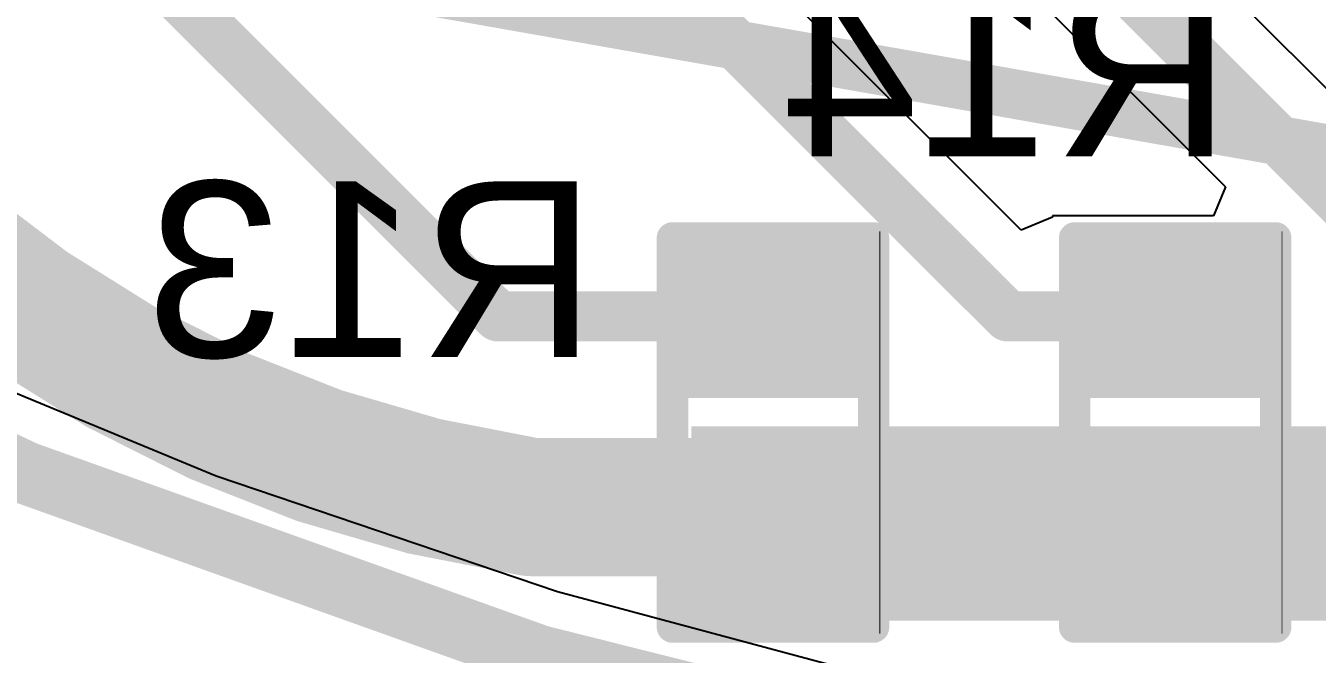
# Model space of a CAD drawing. Header units: inches. Extents: x -8 to 384, y -12 to 64.
# Drawn here: x 6.43 to 11.65, y -8.16 to -5.62 of the extents above; entities that cross this region are included whole.
import ezdxf

# ---------------------------------------------------------------- set-up
doc = ezdxf.new("R2010")
doc.units = ezdxf.units.IN
for name, color, linetype in [('Board_outline', 216, 'Continuous'), ('Bottom Layer', 5, 'Continuous'), ('Bottom Overlay', 54, 'Continuous'), ('Bottom Paste', 16, 'Continuous'), ('Bottom Solder', 6, 'Continuous'), ('Top Layer', 1, 'Continuous'), ('Top Overlay', 2, 'Continuous')]:
    doc.layers.add(name, color=color, linetype=linetype)
doc.styles.add('Arial', font='', dxfattribs={"height": 0.2})
doc.styles.get('Arial').set_extended_font_data('Arial')

# ---------------------------------------------------------------- blocks, each defined once
blk = doc.blocks.new('HDR1X8_10')
at = {"layer": 'Top Overlay'}
blk.add_lwpolyline([(-1.27, -1.27, 0.1999996, 0.1999996, 0), (19.05, -1.27000254, 0.1999996, 0.1999996, 0)], format="xyseb", dxfattribs=at)
blk = doc.blocks.new('R__0402_B_14')
at = {"layer": 'Bottom Layer'}
for points in [[(-0.2413, 0.3175), (-0.2412999999999999, -0.3175), (-0.6985, -0.3175), (-0.6985, 0.3175)], [(0.6985, 0.3175), (0.6985, -0.3175), (0.2413, -0.3175), (0.2412999999999999, 0.3175)]]:
    blk.add_hatch(color=5, dxfattribs=at).paths.add_polyline_path(points)
at = {"layer": 'Bottom Paste'}
for points in [[(-0.2413, 0.3175), (-0.2412999999999999, -0.3175), (-0.6985, -0.3175), (-0.6985, 0.3175)], [(0.6985, 0.3175), (0.6985, -0.3175), (0.2413, -0.3175), (0.2412999999999999, 0.3175)]]:
    blk.add_hatch(color=16, dxfattribs=at).paths.add_polyline_path(points)
at = {"layer": 'Bottom Solder'}
for points in [[(-0.1397, 0.4191), (-0.1397, -0.4191), (-0.8000999999999999, -0.4191), (-0.8000999999999999, 0.4191)], [(0.8000999999999999, 0.4191), (0.8000999999999999, -0.4191), (0.1397, -0.4191), (0.1397, 0.4191)]]:
    blk.add_hatch(color=6, dxfattribs=at).paths.add_polyline_path(points)
at = {"layer": 'Bottom Overlay'}
for points in [[(-0.7874, -0.4064, 0.127, 0.127, 0), (-0.7874, 0.4064, 0.127, 0.127, 0)], [(0.7874, 0.4064, 0.127, 0.127, 0), (-0.7874, 0.4064, 0.127, 0.127, 0)], [(0.7874, -0.4064, 0.127, 0.127, 0), (0.7874, 0.4064, 0.127, 0.127, 0)], [(0.8128, 0.4318, 0.0032258, 0.0032258, 0), (-0.8128, 0.4318, 0.0032258, 0.0032258, 0)], [(0.7874, -0.4064, 0.127, 0.127, 0), (-0.7874, -0.4064, 0.127, 0.127, 0)]]:
    blk.add_lwpolyline(points, format="xyseb", dxfattribs=at)
for points in [[(-0.8191499999999999, 0.4064, 0.0635, 0.0635, 1), (-0.7556499999999999, 0.4064, 0.0635, 0.0635, 1)], [(-0.8191499999999999, 0.4064, 0.0635, 0.0635, 1), (-0.7556499999999999, 0.4064, 0.0635, 0.0635, 1)], [(0.7556499999999999, 0.4064, 0.0635, 0.0635, 1), (0.8191499999999999, 0.4064, 0.0635, 0.0635, 1)], [(0.7556499999999999, 0.4064, 0.0635, 0.0635, 1), (0.8191499999999999, 0.4064, 0.0635, 0.0635, 1)], [(-0.81360518, 0.4318, 0.0016129, 0.0016129, 1), (-0.8119948199999999, 0.4318, 0.0016129, 0.0016129, 1)], [(0.8119948199999999, 0.4318, 0.0016129, 0.0016129, 1), (0.81360518, 0.4318, 0.0016129, 0.0016129, 1)], [(-0.8191499999999999, -0.4064, 0.0635, 0.0635, 1), (-0.7556499999999999, -0.4064, 0.0635, 0.0635, 1)], [(-0.8191499999999999, -0.4064, 0.0635, 0.0635, 1), (-0.7556499999999999, -0.4064, 0.0635, 0.0635, 1)], [(0.7556499999999999, -0.4064, 0.0635, 0.0635, 1), (0.8191499999999999, -0.4064, 0.0635, 0.0635, 1)], [(0.7556499999999999, -0.4064, 0.0635, 0.0635, 1), (0.8191499999999999, -0.4064, 0.0635, 0.0635, 1)]]:
    blk.add_lwpolyline(points, format="xyseb", close=True, dxfattribs=at)
blk = doc.blocks.new('R__0402_B_15')
at = {"layer": 'Bottom Layer'}
for points in [[(-0.2413, 0.3175), (-0.2412999999999999, -0.3175), (-0.6985, -0.3175), (-0.6985, 0.3175)], [(0.6985, 0.3175), (0.6985, -0.3175), (0.2413, -0.3175), (0.2412999999999999, 0.3175)]]:
    blk.add_hatch(color=5, dxfattribs=at).paths.add_polyline_path(points)
at = {"layer": 'Bottom Paste'}
for points in [[(-0.2413, 0.3175), (-0.2412999999999999, -0.3175), (-0.6985, -0.3175), (-0.6985, 0.3175)], [(0.6985, 0.3175), (0.6985, -0.3175), (0.2413, -0.3175), (0.2412999999999999, 0.3175)]]:
    blk.add_hatch(color=16, dxfattribs=at).paths.add_polyline_path(points)
at = {"layer": 'Bottom Solder'}
for points in [[(-0.1397, 0.4191), (-0.1397, -0.4191), (-0.8000999999999999, -0.4191), (-0.8000999999999999, 0.4191)], [(0.8000999999999999, 0.4191), (0.8000999999999999, -0.4191), (0.1397, -0.4191), (0.1397, 0.4191)]]:
    blk.add_hatch(color=6, dxfattribs=at).paths.add_polyline_path(points)
at = {"layer": 'Bottom Overlay'}
for points in [[(-0.7874, -0.4064, 0.127, 0.127, 0), (-0.7874, 0.4064, 0.127, 0.127, 0)], [(0.7874, 0.4064, 0.127, 0.127, 0), (-0.7874, 0.4064, 0.127, 0.127, 0)], [(0.7874, -0.4064, 0.127, 0.127, 0), (0.7874, 0.4064, 0.127, 0.127, 0)], [(0.8128, 0.4318, 0.0032258, 0.0032258, 0), (-0.8128, 0.4318, 0.0032258, 0.0032258, 0)], [(0.7874, -0.4064, 0.127, 0.127, 0), (-0.7874, -0.4064, 0.127, 0.127, 0)]]:
    blk.add_lwpolyline(points, format="xyseb", dxfattribs=at)
for points in [[(-0.8191499999999999, 0.4064, 0.0635, 0.0635, 1), (-0.7556499999999999, 0.4064, 0.0635, 0.0635, 1)], [(-0.8191499999999999, 0.4064, 0.0635, 0.0635, 1), (-0.7556499999999999, 0.4064, 0.0635, 0.0635, 1)], [(0.7556499999999999, 0.4064, 0.0635, 0.0635, 1), (0.8191499999999999, 0.4064, 0.0635, 0.0635, 1)], [(0.7556499999999999, 0.4064, 0.0635, 0.0635, 1), (0.8191499999999999, 0.4064, 0.0635, 0.0635, 1)], [(-0.81360518, 0.4318, 0.0016129, 0.0016129, 1), (-0.8119948199999999, 0.4318, 0.0016129, 0.0016129, 1)], [(0.8119948199999999, 0.4318, 0.0016129, 0.0016129, 1), (0.81360518, 0.4318, 0.0016129, 0.0016129, 1)], [(-0.8191499999999999, -0.4064, 0.0635, 0.0635, 1), (-0.7556499999999999, -0.4064, 0.0635, 0.0635, 1)], [(-0.8191499999999999, -0.4064, 0.0635, 0.0635, 1), (-0.7556499999999999, -0.4064, 0.0635, 0.0635, 1)], [(0.7556499999999999, -0.4064, 0.0635, 0.0635, 1), (0.8191499999999999, -0.4064, 0.0635, 0.0635, 1)], [(0.7556499999999999, -0.4064, 0.0635, 0.0635, 1), (0.8191499999999999, -0.4064, 0.0635, 0.0635, 1)]]:
    blk.add_lwpolyline(points, format="xyseb", close=True, dxfattribs=at)

msp = doc.modelspace()

# ---------------------------------------------------------------- hatches: boundary and pattern name
at = {"layer": 'Bottom Layer'}
msp.add_hatch(color=5, dxfattribs=at).paths.add_polyline_path([(9.118599999999999, -8.026399999999999), (14.6812, -8.026399999999999), (14.6812, -7.238999999999999), (9.118599999999999, -7.238999999999999)])

# ---------------------------------------------------------------- linework, layer by layer
at = {"layer": 'Board_outline'}
msp.add_lwpolyline([(37.53680072, 13.3604, 0.254, 0.254, 1), (-7.46320072, 13.3604, 0.254, 0.254, 1)], format="xyseb", close=True, dxfattribs=at)
at = {"layer": 'Bottom Layer'}
for p, q in [((10.4521, -6.445371919999999), (8.598692479999999, -4.59196186)), ((12.11804536, -6.30497342), (10.9981746, -5.18510012)), ((10.51749484, -5.51016932), (11.27809276, -6.27076724)), ((11.27809276, -6.27076724), (11.2294924, -6.3881)), ((10.5791, -6.39276598), (10.4521, -6.445371919999999)), ((11.2294924, -6.3881), (10.5791, -6.3881)), ((10.5791, -6.3881), (10.5791, -6.39276598))]:
    msp.add_line(p, q, dxfattribs=at)
for points in [[(5.233380439999999, -3.68986562, 0.2032, 0.2032, 0), (8.33801482, -6.7945, 0.2032, 0.2032, 0)], [(7.73479022, -4.13093408, 0.2032, 0.2032, 0), (10.39835614, -6.7945, 0.2032, 0.2032, 0)], [(10.2362, -4.826, 0.2032, 0.2032, 0), (12.1539, -6.7437, 0.2032, 0.2032, 0)], [(8.4735289, -7.56656094, 0.5588, 0.5588, -0.1618608794404778), (5.7586118, -6.19632746, 0.5588, 0.5588, 0)], [(8.33801482, -6.7945, 0.2032, 0.2032, 0), (9.448799999999999, -6.7945, 0.2032, 0.2032, 0)], [(10.39835614, -6.7945, 0.2032, 0.2032, 0), (11.0744, -6.7945, 0.2032, 0.2032, 0)], [(8.4735289, -7.566563479999999, 0.5588, 0.5588, 0), (8.47354414, -7.566563479999999, 0.5588, 0.5588, 0)], [(8.47354414, -7.566563479999999, 0.5588, 0.5588, 0), (9.33185586, -7.566558399999999, 0.5588, 0.5588, 0)], [(9.33185586, -7.566558399999999, 0.5588, 0.5588, 0), (9.3318584, -7.56656094, 0.5588, 0.5588, 0)], [(9.3318584, -7.56656094, 0.5588, 0.5588, 0), (9.398, -7.56656094, 0.5588, 0.5588, 0)], [(9.398, -7.56656094, 0.5588, 0.5588, 0), (9.4295849, -7.698341219999999, 0.5588, 0.5588, 0)], [(9.4295849, -7.698341219999999, 0.5588, 0.5588, 0), (9.448799999999999, -7.734299999999999, 0.5588, 0.5588, 0)]]:
    msp.add_lwpolyline(points, format="xyseb", dxfattribs=at)
for points in [[(8.287214819999999, -6.7945, 0.1016, 0.1016, 1), (8.38881482, -6.7945, 0.1016, 0.1016, 1)], [(8.287214819999999, -6.7945, 0.1016, 0.1016, 1), (8.38881482, -6.7945, 0.1016, 0.1016, 1)], [(9.398, -6.7945, 0.1016, 0.1016, 1), (9.4996, -6.7945, 0.1016, 0.1016, 1)], [(10.34755614, -6.7945, 0.1016, 0.1016, 1), (10.44915614, -6.7945, 0.1016, 0.1016, 1)], [(10.34755614, -6.7945, 0.1016, 0.1016, 1), (10.44915614, -6.7945, 0.1016, 0.1016, 1)], [(11.0236, -6.7945, 0.1016, 0.1016, 1), (11.1252, -6.7945, 0.1016, 0.1016, 1)], [(8.333828899999999, -7.56656094, 0.2794, 0.2794, 1), (8.6132289, -7.56656094, 0.2794, 0.2794, 1)], [(8.333828899999999, -7.566563479999999, 0.2794, 0.2794, 1), (8.6132289, -7.566563479999999, 0.2794, 0.2794, 1)], [(8.33384414, -7.566563479999999, 0.2794, 0.2794, 1), (8.61324414, -7.566563479999999, 0.2794, 0.2794, 1)], [(8.33384414, -7.566563479999999, 0.2794, 0.2794, 1), (8.61324414, -7.566563479999999, 0.2794, 0.2794, 1)], [(9.19215586, -7.566558399999999, 0.2794, 0.2794, 1), (9.471555859999999, -7.566558399999999, 0.2794, 0.2794, 1)], [(9.19215586, -7.566558399999999, 0.2794, 0.2794, 1), (9.471555859999999, -7.566558399999999, 0.2794, 0.2794, 1)], [(9.192158399999999, -7.56656094, 0.2794, 0.2794, 1), (9.4715584, -7.56656094, 0.2794, 0.2794, 1)], [(9.192158399999999, -7.56656094, 0.2794, 0.2794, 1), (9.4715584, -7.56656094, 0.2794, 0.2794, 1)], [(9.258299999999998, -7.56656094, 0.2794, 0.2794, 1), (9.5377, -7.56656094, 0.2794, 0.2794, 1)], [(9.258299999999998, -7.56656094, 0.2794, 0.2794, 1), (9.5377, -7.56656094, 0.2794, 0.2794, 1)], [(9.289884899999999, -7.698341219999999, 0.2794, 0.2794, 1), (9.5692849, -7.698341219999999, 0.2794, 0.2794, 1)], [(9.289884899999999, -7.698341219999999, 0.2794, 0.2794, 1), (9.5692849, -7.698341219999999, 0.2794, 0.2794, 1)], [(9.309099999999999, -7.734299999999999, 0.2794, 0.2794, 1), (9.5885, -7.734299999999999, 0.2794, 0.2794, 1)]]:
    msp.add_lwpolyline(points, format="xyseb", close=True, dxfattribs=at)
at = {"layer": 'Top Layer'}
for p, q in [((7.19819744, -7.440871579999999), (5.8528331, -6.8836032)), ((8.577094859999999, -7.908942779999999), (7.19819744, -7.440871579999999)), ((9.983688439999998, -8.28584068), (8.577094859999999, -7.908942779999999))]:
    msp.add_line(p, q, dxfattribs=at)

# ---------------------------------------------------------------- block references
for name, p, rotation in [('HDR1X8_10', (2.73196558, -3.24879716), 350.0000000000001), ('R__0402_B_15', (9.448799999999999, -7.264399999999999), 270), ('R__0402_B_14', (11.0744, -7.264399999999999), 270)]:
    msp.add_blockref(name, p, dxfattribs=dict(rotation=rotation))

# ---------------------------------------------------------------- texts
at = {"layer": 'Bottom Overlay', "style": 'Arial', "text_generation_flag": 2}
for s, p in [('R14', (11.30271044, -6.146683159999999)), ('R13', (8.737310439999998, -6.95948316))]:
    msp.add_text(s, height=0.7111999999999999, dxfattribs=at).set_placement(p)

doc.saveas('drawing.dxf')
